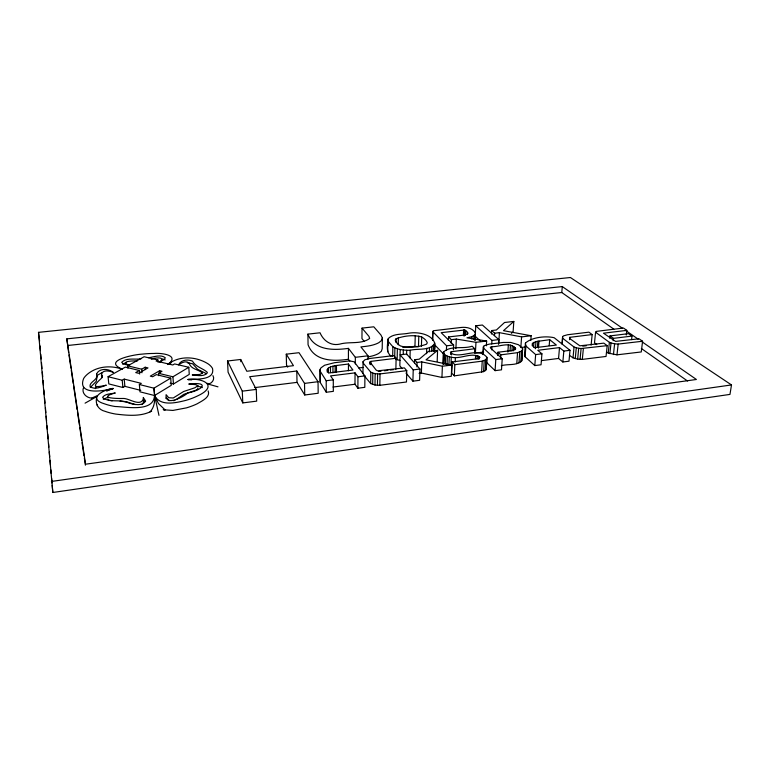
<?xml version="1.0" encoding="UTF-8"?>
<svg xmlns="http://www.w3.org/2000/svg" width="770" height="770" viewBox="0 0 770 770"><rect width="100%" height="100%" fill="white"/><g stroke="black" fill="none" stroke-linecap="round" stroke-linejoin="round"><path stroke-width="1.16" d="M348.444 370.736L348.444 364.017L335.142 365.663L330.436 366.934L328.309 368.127L327.202 369.754L327.221 372.016M349.801 361.092L348.425 359.263L348.435 348.367C333.68 350.398 314.468 350.812 307.904 334.132L320.031 332.784C323.477 340.898 331.023 346.173 339.878 344.094C349.32 341.341 361.438 344.633 369.648 338.473L368.994 336.423L362.025 328.116L373.787 326.807L380.967 335.065L382.372 337.992L382.209 348.675L381.362 351.255L378.753 353.411A24.736 9.644 0.3 0 1 368.166 356.847M354.999 384.249L355.047 372.863L330.551 375.895L333.275 379.841L333.333 391.353L326.288 392.257L320.176 382.382L320.128 369.398L320.946 367.868L324.603 365.24L334.478 362.718L349.763 360.88L354.21 361.842L364.903 375.895L364.816 387.329L357.896 388.215L354.999 384.249L332.948 387.041M355.317 363.969L355.336 357.319L348.435 348.367M357.896 388.215L357.944 376.761L355.047 372.863M362.025 328.116L361.958 338.608L364.037 341.149M362.968 373.739L363.065 361.621L364.903 359.773L369.889 358.464L393.817 355.596L396.107 358.252L395.876 369.34M368.002 359.118L368.031 355.807L360.899 346.914L365.875 346.336A24.852 9.452 0.3 0 0 378.898 342.631L381.516 340.513L382.372 337.992M369.995 364.335L370.014 362.102L370.938 361.371L396.107 358.252M370.235 363.921L370.255 361.688M370.014 362.102L376.174 370.101L377.57 370.851L404.356 367.868L406.762 370.668L406.473 381.997L379.841 385.298L375 385.019L370.688 383.566L370.803 372.208L363.459 363.411L363.065 361.621M370.909 364.72L370.938 361.371M372.68 384.461L372.815 373.084L370.803 372.208M375 385.019L375.144 373.633L372.815 373.084M377.444 385.279L377.598 373.883L375.144 373.633M379.841 385.298L380.005 373.902L406.762 370.668M501.337 365.692C507.796 363.758 516.593 366 521.771 360.793L522.589 348.502L518.557 344.767L510.789 342.448L503.195 342.467L489.142 344.151L484.32 345.624L483.31 346.991L482.886 354.585M521.771 360.793L522.589 348.502M434.559 350.331C438.727 335.499 419.602 331.216 408.832 333.208C402.142 334.603 393.663 333.323 388.321 338.492C387.531 344.248 385.52 352.054 391.141 356.212M387.743 351.813L387.791 339.743M388.195 345.624L388.321 338.492M392.661 356.472L392.854 346.702L387.926 341.062M394.692 357.636L394.894 347.847L392.854 346.702M396.04 342.275L396.117 338.713C404.077 335.864 413.452 334.565 421.7 336.99A34.737 13.398 1.1 0 1 427.283 342.823L426.493 344.19C418.447 347.155 408.87 348.483 400.506 345.971A34.429 13.1 1.9 0 1 395.231 340.051L396.117 338.713M399.957 360.437L397.147 359.686L397.378 348.791L394.894 347.847M398.225 344.767L398.369 337.655M397.378 348.791L400.198 349.522L399.851 365.856L402.152 368.561M403.22 354.383L403.326 350.013L400.198 349.522M406.579 354.633L406.695 350.263L403.326 350.013M409.996 357.906L410.198 350.254C417.821 348.271 430.247 351.149 434.819 343.141M412.903 381.169L413.221 369.869L400.092 354.845L406.647 354.056L419.958 369.022L419.611 380.313L412.903 381.169L405.992 373.065M414.539 363.065L414.626 359.734L419.275 359.167L428.447 351.438L437.591 350.34L437.187 361.255M418.793 336.095L418.476 346.731L414.953 346.346L415.251 335.71M416.945 366.924L417.07 362.458L414.626 359.734M421.411 346.462L421.7 336.99M437.591 350.34L426.012 359.85L451.788 365.057L451.297 376.261L441.942 377.454L421.392 373.036L421.739 361.89L417.07 362.458M426.57 353.728L426.744 348.29M429.381 351.9L429.535 347.549M431.614 350.976L431.768 346.635M432.451 339.811L432.74 331.601L433.847 330.686L460.845 327.491C466.197 326.836 472.588 327.953 475.436 333.064L474.946 340.398M432.702 340.465L433.038 331.09M433.212 350.995L433.404 345.586M434.164 351.611L434.434 344.411M320.176 382.382L320.128 369.398M441.942 377.454L442.384 366.222L421.739 361.89M443.481 352.15L443.145 364.123L443.481 352.15C450.411 345.056 463.415 349.387 472.097 346.192L474.782 348.743L474.551 353.103M443.53 361.13L443.886 352.381M443.982 364.162L444.386 354.267L443.587 353.151M445.349 364.143L445.705 355.326L444.386 354.267M446.408 350.148L446.581 345.817L432.74 331.601M447.004 364.98L447.38 356.154L445.705 355.326M448.419 340.484L448.564 336.933L464.108 335.123L467.592 333.968L468.044 333.141L465.686 330.513L464.098 330.051L441.162 332.678L453.617 344.979L453.405 349.782M448.949 364.489L449.276 356.751L447.38 356.154M450.594 354.354L450.691 352.159L451.576 351.678L474.782 348.743M451.182 343.228L451.336 339.657L448.564 336.933M450.95 364.903L451.278 357.174L449.276 356.751M451.441 354.96L451.576 351.678M451.278 357.174C460.585 359.696 472.058 351.438 479.96 357.386L477.313 358.83L452.183 361.939L451.692 373.084L454.339 375.866L483.589 371.631L486.207 369.706L486.948 357.357C477.718 345.971 460.499 359.831 450.44 352.775L450.691 352.159M454.339 375.866L454.839 364.672L452.183 361.939M455.195 361.919L455.397 357.501M455.898 348.579L456.321 339.07L475.966 342.323L486.65 341.052L486.37 345.817M463.405 334.757L463.627 330.089M463.81 335.884L464.098 330.051M464.349 335.903L464.637 330.061M464.955 334.863L465.176 330.186M465.455 335.181L465.686 330.513M467.351 334.517L467.467 332.168M471.885 339.05L472.01 336.683L475.254 334.517M473.82 339.262L474.002 335.72M475.061 340.119L475.735 325.787L482.395 325.027L498.816 339.599L498.517 344.354M475.966 342.323L475.398 353.074L483.666 352.063M475.436 358.714L475.61 355.413M477.034 358.907L477.208 355.605M478.353 359.349L478.536 356.038M479.392 358.887L479.508 356.674M481.606 372.257L482.232 361.14L485.86 359.686L486.948 357.357M483.098 354.354L483.637 346.259M483.589 371.631L484.224 360.524M485.216 370.784L485.86 359.686M486.207 369.706L486.852 358.628M491.453 334.055L491.664 330.551L496.381 330.003L504.543 322.495L513.821 321.436L513.118 331.764L511.396 333.333M491.751 343.988L491.963 340.417L475.735 325.787M491.761 349.917L491.953 346.673C499.191 347.02 510.144 341.216 515.707 348.569L515.38 349.368L512.252 350.485L497.988 352.236L497.776 355.519M494.532 335.556L494.677 333.208L491.664 330.551M491.953 346.673L490.336 347.164L490.519 348.011L502.213 358.762L501.501 369.831L495.1 370.649L495.784 359.561L484.214 348.772L483.31 346.991M498.758 343.208L499.422 332.659L521.598 336.885L531.156 335.749L530.8 340.465M500.635 358.146L500.847 354.845L497.988 352.236M507.873 352.063L508.354 344.873M510.038 351.12L510.443 345.114M511.896 351.082L512.262 345.672M513.465 350.822L513.763 346.49M514.928 349.811L515.082 347.636M516.776 363.613L517.546 352.66L521.531 351.062L522.57 349.898M518.98 362.92L519.76 351.986M520.924 346.336L521.598 336.885M520.741 361.977L521.531 351.062M570.002 350.302L563.832 351.072L559.511 347.597L537.758 350.292L541.936 353.805L541.05 364.768L534.794 365.577L525.101 356.76L524.495 355.278L525.429 343.122C531.714 337.087 546.19 335.73 554.217 337.751L570.002 350.302L569.001 361.197L562.851 361.987L558.558 358.445L541.454 360.61M525.101 356.76L525.9 345.942L525.429 343.122M532.272 345.749L532.455 343.353L535.978 341.582L549.693 339.695L556.373 345.066L534.717 347.722L532.513 345.692L532.455 343.353M533.6 347.068L533.966 342.294M535.419 348.733L535.978 341.582M534.794 365.577L535.65 354.585L525.9 345.942M537.393 347.116L537.864 341.158M538.442 348.127L539.01 340.985M549.193 345.624L549.693 339.695M613.844 329.146L561.773 292.504L562.293 286.584L66.817 338.867L68.636 352.622M558.558 358.445L559.511 347.597M561.985 343.786L562.61 336.702L563.438 335.903L567.586 334.738L588.934 332.168L592.168 334.555L591.1 345.133M562.302 344.325L562.61 336.702M562.851 361.987L563.832 351.072M569.55 339.705L569.762 337.337L592.168 334.555M569.762 337.337L569.598 338.444L579.849 345.817L603.805 343.15L607.203 345.663L606.038 356.452L582.312 359.388L577.654 359.138L573.024 357.838L574.045 347.02L562.822 338.405M575.257 358.647L576.287 347.799L574.045 347.02M577.654 359.138L578.693 348.29L576.287 347.799M580.06 359.369L581.109 348.521L607.203 345.663M582.312 359.388L583.371 348.541M524.495 355.278L524.639 353.882M596.75 344.623L594.507 342.746L595.576 332.226L596.259 331.398L623.45 328.03L626.838 330.369L626.299 335.027M626.838 330.369L603.488 333.189L615.567 341.399L639.023 338.79L642.584 341.245L641.275 351.948L616.982 354.835L608.233 353.055L609.388 342.332L595.576 332.226M609.753 338.261L610.013 335.913L628.513 333.651L631.987 336.076L631.583 339.608M609.869 353.728L611.034 342.997L609.388 342.332M613.151 340.715L613.411 338.357L610.013 335.913M613.44 354.566L614.624 343.815L611.034 342.997M616.982 354.835L618.175 344.075L642.584 341.245M163.24 409.563L165.165 409.977L158.447 403.528L154.549 395.511L171.229 385.356L170.699 378.128L153.942 388.176C154.818 396.165 156.146 405.472 150.025 411.902M731.5 384.933L729.97 394.404L52.822 492.482L38.5 332.351L570.416 277.518L731.5 384.933L51.407 481.452M83.66 387.31C81.052 392.835 86.442 397.946 91.784 398.138M165.954 398.581L166.31 397.484L169.169 400.698M102.458 375.346L102.189 377.416M107.925 398.879L108.406 400.159L112.179 400.833M90.273 387.512L96.24 381.352L97.386 375.298L101.861 372.68M96.212 386.646L95.355 388.638M103.276 399.399L107.983 397.156M513.821 321.436L503.484 330.677L531.156 335.749M176.378 399.447L183.809 394.327L196.514 389.986L197.957 389.004L197.669 388.003M169.901 363.113L167.927 364.547L169.621 363.074L171.19 362.786M122.555 364.075L126.222 362.516M142.007 404.577L143.201 403.413L143.528 400.313L144.866 401.661M170.151 383.19L173.462 383.999L189.266 374.374L188.804 367.28L174.597 363.931L172.788 364.99L156.079 361.034L157.917 359.994L158.091 362.333M158.736 375.693L158.553 373.306L172.932 376.79L188.804 367.28M122.247 369.225C111.265 365.259 98.156 366.087 88.637 373.257A47.345 18.865 -5.2 0 0 83.651 378.474C76.711 395.915 104.778 390.919 113.171 388.417C104.383 389.206 86.596 398.446 104.248 403.75A48.038 19.529 -5.1 0 0 115.019 406.493C126.078 406.733 153.731 412.605 154.51 395.52L139.976 391.824L139.351 384.519L141.314 383.373L124.211 379.1L122.218 380.236L108.079 376.694L108.801 383.912L122.902 387.493L124.884 386.347L140.794 390.38M158.553 373.306L161.998 371.284L159.631 370.717L150.285 376.155L152.662 376.742L156.281 374.624L170.699 378.128M139.678 374.076L139.37 370.505L135.703 372.584L138.6 373.296L148.023 367.916L145.155 367.232L141.661 369.205L127.714 365.827L127.926 368.185M209.401 383.778C212.607 382.603 214.917 378.821 212.924 375.635M85.075 403.162L97.145 396.367M107.203 390.717L109.215 389.582M151.661 411.122C140.718 416.849 127.599 415.463 115.76 414.077A47.894 19.76 -5.2 0 1 105.018 411.305C98.858 409.909 95.249 404.606 96.51 398.186M108.079 376.694L125.395 367.107L139.37 370.505M127.714 365.827L144.125 356.741L157.917 359.994M106.53 390.996L113.19 388.561L109.494 389.591M97.01 395.799L91.9 398.013M174.944 400.256L173.76 400.737M472.01 336.683L466.967 337.818L486.65 341.052M151.295 359.282C153.875 357.819 166.609 356.202 159.669 362.054L164.501 359.292L165.252 357.704C160.66 354.123 153.75 357.03 148.581 357.723M482.232 361.14L454.839 364.672M517.546 352.66L500.847 354.845M286.257 354.181L293.447 365.683L246.823 371.256L240.702 359.465L227.525 360.995L228.074 372.17L242.791 402.912L256.699 401.132L256.256 389.418L249.663 376.722L296.787 371.015L304.525 383.393L304.728 394.981L318.174 393.258L318.039 381.708L299.02 352.699L286.257 354.181L286.527 365.201L287.72 367.165M154.558 395.664L153.942 388.176L139.351 384.519M419.072 373.334L421.392 373.036M378.773 371.458L381.054 371.178M384.471 370.755L387.897 370.332M390.178 370.043L393.595 369.619M582.794 346.163L586.355 345.72M254.812 387.608L297.018 382.372L304.728 394.981M227.525 360.995L242.281 391.16L256.256 389.418M304.525 383.393L318.039 381.708M320.06 371.034L326.191 380.726L333.275 379.841M357.944 376.761L364.903 375.895M413.221 369.869L419.958 369.022M442.384 366.222L451.788 365.057M495.784 359.561L502.213 358.762M535.65 354.585L541.936 353.805M520.838 347.52L525.592 346.943M358.743 367.973L363.334 367.415M613.411 338.357L631.987 336.076M446.581 345.817L453.617 344.979M491.963 340.417L498.816 339.599M355.336 357.319L368.031 355.807M348.425 359.263C333.641 361.409 314.42 361.592 308.067 344.758L307.904 334.132M494.677 333.208L499.422 332.659M451.336 339.657L456.321 339.07M402.816 347.491L414.953 346.346M67.577 345.509L561.773 292.504M141.045 358.81C134.991 359.879 126.395 357.357 121.698 362.324L123.344 363.94L128.706 365.307M137.195 361.005C133.999 360.678 118.436 361.053 129.668 365.49M191.961 379.572L187.976 379.6L191.865 379.706M406.695 350.263L410.198 350.254M377.598 373.883L380.005 373.902M187.254 362.747L192.567 363.758L197.755 369.417L206.485 373.691M120.062 401.112L127.502 402.104L135.183 404.587M614.624 343.815L618.175 344.075M578.693 348.29L581.109 348.521M197.678 386.405L200.787 386.867A5.525 2.291 -3.8 0 1 202.298 387.618M207.197 383.354L209.171 383.739M163.461 409.765L172.913 410.429L186.436 407.869A47.374 19.596 -4.6 0 0 197.226 403.769C201.538 401.112 210.739 397.262 208.141 390.9M162.48 358.907L165.165 359.927M207.862 384.018L217.977 386.838M120.543 368.792L122.353 369.398M395.501 359.051L397.147 359.686M120.746 368.686L122.42 369.359M122.334 369.186C101.409 360.504 135.27 354.412 141.767 354.161A46.421 18.316 -4.7 0 1 154.154 353.459C160.449 352.804 180.642 354.903 167.918 364.403C179.333 355.22 196.379 356.366 208.285 363.979A46.527 18.605 -4.3 0 1 212.53 368.512C215.157 380.669 195.445 378.907 187.967 379.456C204.406 377.714 218.892 386.405 196.754 396.309A47.519 19.366 -4.5 0 1 185.926 400.361C176.08 402.787 160.42 406.743 154.549 395.511M573.024 357.838L569.434 355.326M606.818 352.179L608.233 353.055M562.293 286.584L622.449 328.251M625.404 330.301L638.224 339.175M642.17 341.909L696.417 379.475L85.557 464.204L66.817 338.867M641.352 348.502L687.523 380.996M370.688 383.566L364.027 375.452M475.186 336.211L480.288 340.918M486.062 362.006L495.1 370.649M435.002 345.172L443.751 354.19M348.444 364.017L352.93 370.033L328.569 373.017L327.202 369.754M154.934 396.897L158.966 415.377M68.992 354.989L70.936 368.022M71.283 370.399L73.227 383.431M73.583 385.799L77.106 409.496M77.462 411.863L79.406 424.896M79.762 427.263L81.697 440.305M82.053 442.673L83.997 455.705M84.344 458.073L85.403 465.186M38.5 332.351L39.597 341.1M124.211 379.1L124.884 386.347M122.218 380.236L122.902 387.493M40.021 345.865L40.435 350.639M40.743 354.21L41.166 358.974M41.474 362.555L41.994 368.512M42.312 372.093L42.725 376.857M43.033 380.438L43.457 385.202M43.871 389.967L44.285 394.74M44.602 398.311L45.016 403.085M45.43 407.85L45.854 412.614M46.162 416.195L46.575 420.959M46.999 425.733L47.307 429.304M47.721 434.068L48.144 438.842M48.558 443.607L48.866 447.187M49.29 451.952L49.703 456.716M50.012 460.296L50.435 465.061M50.849 469.835L51.157 473.406M51.58 478.18L51.994 482.944M52.206 485.331L52.822 492.482M141.661 369.205L141.969 372.767M145.155 367.232L145.347 369.59M159.631 370.717L159.814 373.094M172.932 376.79L173.462 383.999M97.241 404.625L97.29 405.684M242.281 391.16L242.791 402.912M240.702 359.465L240.798 361.698M296.787 371.015L297.018 382.372M328.309 368.127L328.338 372.642M326.191 380.726L326.288 392.257M332.929 366.135L332.967 372.882M330.436 366.934L330.474 372.565M336.452 365.471L336.48 372.208M335.142 365.663L335.171 372.411M96.587 373.931C98.878 380.053 89.195 381.516 90.061 386.54C94.729 390.217 101.438 386.8 106.289 385.173C94.171 387.916 91.399 387.166 101.832 377.935C99.696 369.523 107.973 370.158 113.325 372.43C108.878 368.532 99.33 367.916 96.587 373.931M202.51 373.036L199.998 374.432L192.231 374.961C197.005 375.202 203.646 377.127 207.226 373.026L207.274 372.295C202.789 368.156 195.676 367.001 192.452 361.101C187.784 359.138 180.912 359.734 178.582 364.874C181.383 362.805 185.859 360.264 189.073 362.988C190.845 369.475 198.458 369.263 202.51 373.036M197.938 385.722L194.791 387.811L183.616 391.507L173.24 397.994L168.717 397.734L166.099 394.654C164.703 407.012 183.712 396.81 187.688 392.989C203.54 389.899 209.854 381.391 188.766 384.066L195.676 384.634L197.938 385.722M143.403 398.639C140.573 407.503 128.715 397.753 122.7 398.475C115.972 398.629 97.213 397.975 115.279 392.969C111.207 393.99 105.48 393.48 102.699 397.147L102.747 397.753C110.11 403.201 120.977 398.677 129.148 403.143C134.086 404.529 142.575 406.435 145.626 401.083L143.278 397.464L143.403 398.639"/></g></svg>
